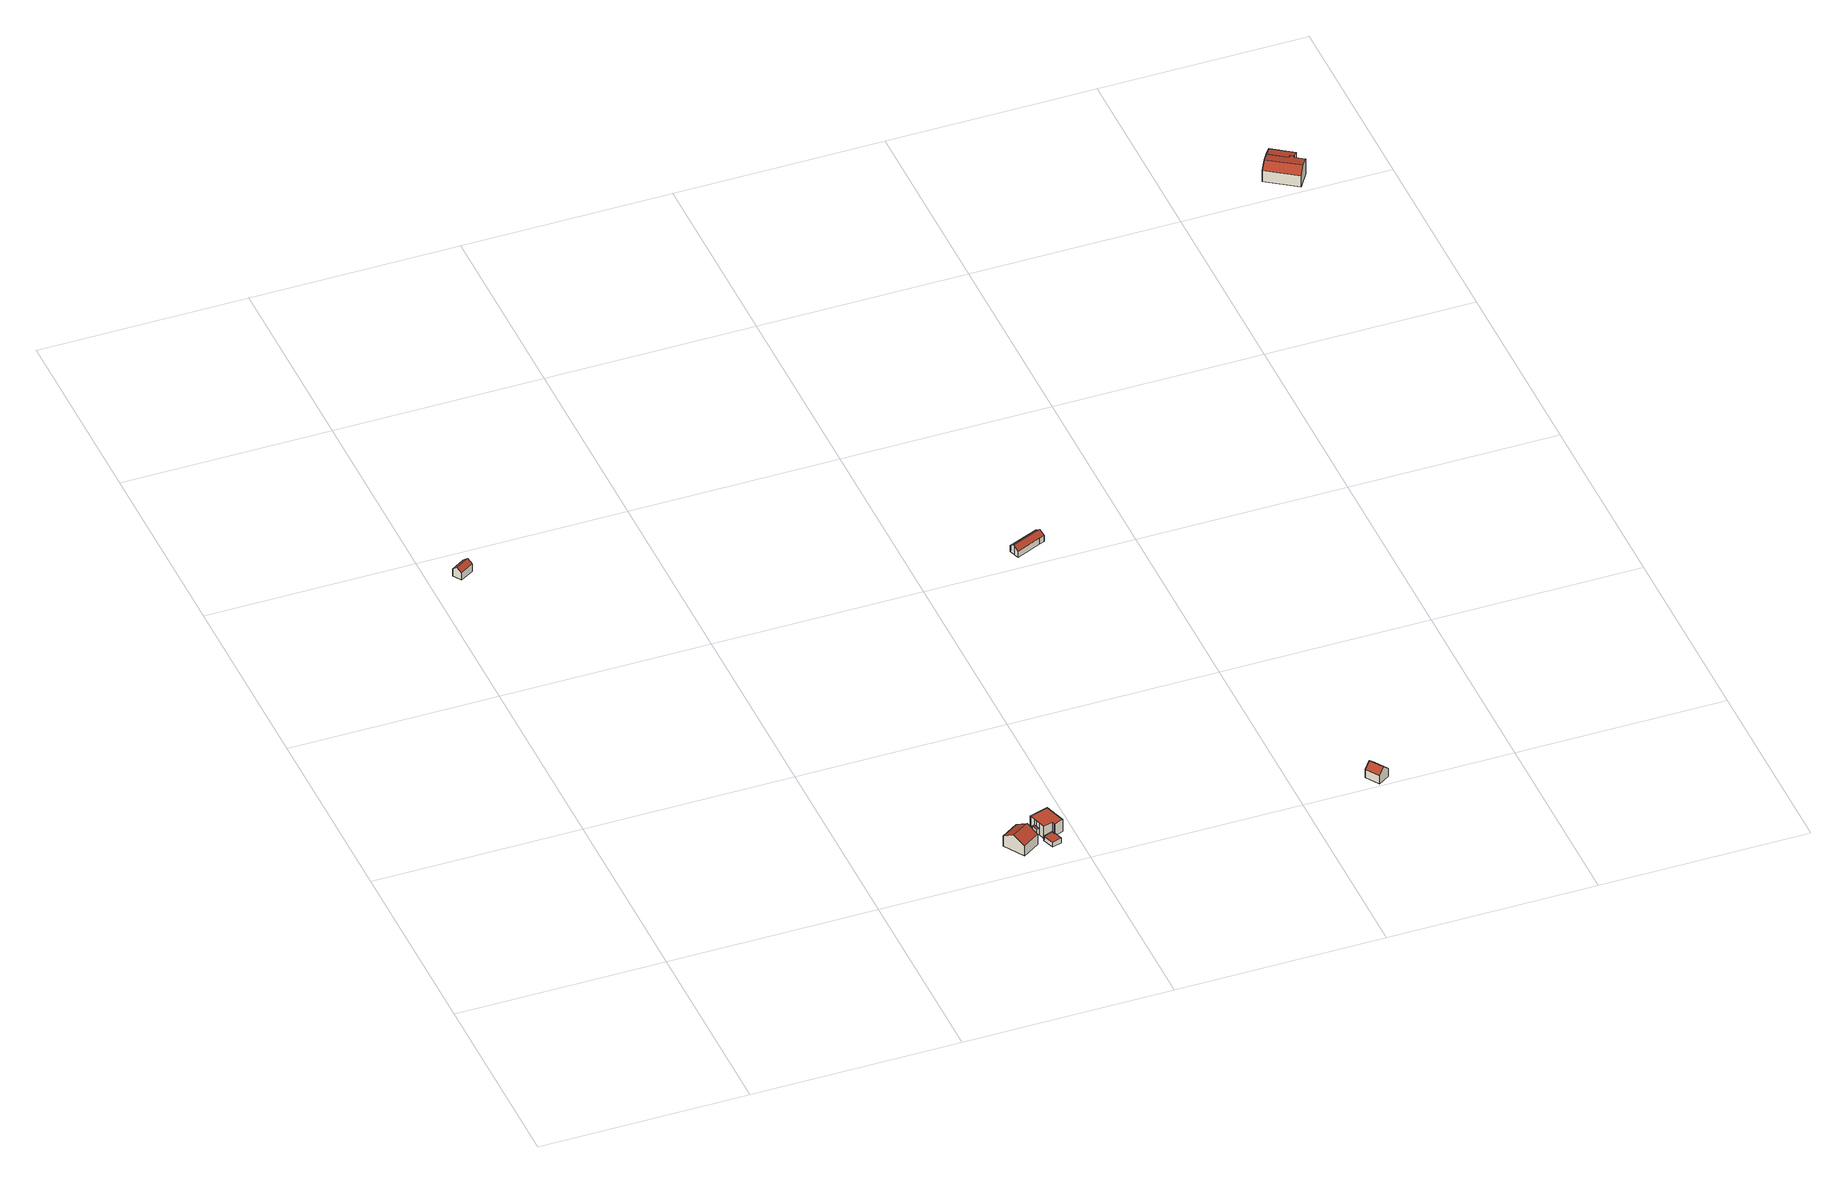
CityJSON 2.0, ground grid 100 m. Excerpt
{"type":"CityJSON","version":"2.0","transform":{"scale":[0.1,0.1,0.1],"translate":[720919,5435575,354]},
"CityObjects":{
"building1":{"type":"Building","attributes":{"Gemeindeschluessel":"09375181","HoeheDach":"385.345","HoeheGrund":"379.400","Methode":"1000","NiedrigsteTraufeDesGebaeudes":"383.539","Geometrietyp2DReferenz":"3000","measuredHeight":5.95,"function":"31001_1000","roofType":"3100"},"geometry":[{"type":"Solid","lod":"2","boundaries":[[[[0,1,2,3]],[[4,5,6,7]],[[6,5,1,0]],[[8,4,7,9]],[[8,2,1,5,4]],[[9,3,2,8]],[[7,6,0,3,9]]]],"semantics":{"surfaces":[{"type":"RoofSurface","Dachneigung":"54.265","Dachorientierung":"328.379","Flaeche":"24.051","Z_MAX":"5.945","Z_MAX_ASL":"385.345","Z_MIN":"4.147","Z_MIN_ASL":"383.547"},{"type":"WallSurface","Flaeche":"32.427","Z_MAX":"4.165","Z_MAX_ASL":"383.565","Z_MIN":"0.000","Z_MIN_ASL":"379.400"},{"type":"RoofSurface","Dachneigung":"54.262","Dachorientierung":"148.376","Flaeche":"23.978","Z_MAX":"5.945","Z_MAX_ASL":"385.345","Z_MIN":"4.139","Z_MIN_ASL":"383.539"},{"type":"GroundSurface","Flaeche":"38.985","Z_MAX":"0.000","Z_MAX_ASL":"379.400","Z_MIN":"0.000","Z_MIN_ASL":"379.400"},{"type":"WallSurface","Flaeche":"25.112","Z_MAX":"5.945","Z_MAX_ASL":"385.345","Z_MIN":"0.000","Z_MIN_ASL":"379.400"},{"type":"WallSurface","Flaeche":"32.400","Z_MAX":"4.147","Z_MAX_ASL":"383.547","Z_MIN":"0.000","Z_MIN_ASL":"379.400"},{"type":"WallSurface","Flaeche":"25.267","Z_MAX":"5.945","Z_MAX_ASL":"385.345","Z_MIN":"0.000","Z_MIN_ASL":"379.400"}],"values":[[0,1,2,3,4,5,6]]}}]},
"building2":{"type":"Building","attributes":{"Gemeindeschluessel":"09375181","HoeheDach":"372.720","HoeheGrund":"363.800","Methode":"2000","NiedrigsteTraufeDesGebaeudes":"369.288","Geometrietyp2DReferenz":"3000","measuredHeight":8.92,"function":"31001_1000","roofType":"3100","storeysAboveGround":1},"address":[{"Country":"Germany","Locality":"Pettendorf","ThoroughfareName":"Hinterberg 8"}],"geometry":[{"type":"Solid","lod":"2","boundaries":[[[[10,11,12,13]],[[13,12,14,15]],[[16,14,12,11,17]],[[18,15,14,16]],[[16,17,19,18]],[[17,11,10,19]],[[19,10,13,15,18]]]],"semantics":{"surfaces":[{"type":"RoofSurface","Dachneigung":"59.873","Dachorientierung":"147.399","Flaeche":"67.523","Z_MAX":"8.920","Z_MAX_ASL":"372.720","Z_MIN":"5.488","Z_MIN_ASL":"369.288"},{"type":"RoofSurface","Dachneigung":"59.866","Dachorientierung":"327.404","Flaeche":"67.502","Z_MAX":"8.920","Z_MAX_ASL":"372.720","Z_MIN":"5.509","Z_MIN_ASL":"369.309"},{"type":"WallSurface","Flaeche":"84.996","Z_MAX":"8.920","Z_MAX_ASL":"372.720","Z_MIN":"0.000","Z_MIN_ASL":"363.800"},{"type":"WallSurface","Flaeche":"54.775","Z_MAX":"5.509","Z_MAX_ASL":"369.309","Z_MIN":"0.000","Z_MIN_ASL":"363.800"},{"type":"GroundSurface","Flaeche":"116.779","Z_MAX":"0.000","Z_MAX_ASL":"363.800","Z_MIN":"0.000","Z_MIN_ASL":"363.800"},{"type":"WallSurface","Flaeche":"54.534","Z_MAX":"5.518","Z_MAX_ASL":"369.318","Z_MIN":"0.000","Z_MIN_ASL":"363.800"},{"type":"WallSurface","Flaeche":"84.722","Z_MAX":"8.920","Z_MAX_ASL":"372.720","Z_MIN":"0.000","Z_MIN_ASL":"363.800"}],"values":[[0,1,2,3,4,5,6]]}}]},
"building3":{"type":"Building","attributes":{"Gemeindeschluessel":"09375181","HoeheDach":"365.726","HoeheGrund":"362.753","Methode":"2000","NiedrigsteTraufeDesGebaeudes":"365.726","Geometrietyp2DReferenz":"3000","measuredHeight":2.97,"function":"51009_1610","roofType":"1000"},"geometry":[{"type":"Solid","lod":"2","boundaries":[[[[20,21,22,23]],[[24,25,26,27]],[[26,25,28,22,21]],[[27,26,21,20]],[[20,23,29,24,27]],[[29,28,25,24]],[[23,22,28,29]]]],"semantics":{"surfaces":[{"type":"WallSurface","Flaeche":"3.695","Z_MAX":"2.973","Z_MAX_ASL":"365.726","Z_MIN":"0.000","Z_MIN_ASL":"362.753"},{"type":"WallSurface","Flaeche":"3.686","Z_MAX":"2.973","Z_MAX_ASL":"365.726","Z_MIN":"0.000","Z_MIN_ASL":"362.753"},{"type":"RoofSurface","Dachneigung":"90.000","Dachorientierung":"-1.000","Flaeche":"4.142","Z_MAX":"2.973","Z_MAX_ASL":"365.726","Z_MIN":"2.973","Z_MIN_ASL":"365.726"},{"type":"WallSurface","Flaeche":"9.891","Z_MAX":"2.973","Z_MAX_ASL":"365.726","Z_MIN":"0.000","Z_MIN_ASL":"362.753"},{"type":"GroundSurface","Flaeche":"4.142","Z_MAX":"0.000","Z_MAX_ASL":"362.753","Z_MIN":"0.000","Z_MIN_ASL":"362.753"},{"type":"WallSurface","Flaeche":"5.049","Z_MAX":"2.973","Z_MAX_ASL":"365.726","Z_MIN":"0.000","Z_MIN_ASL":"362.753"},{"type":"WallSurface","Flaeche":"4.870","Z_MAX":"2.973","Z_MAX_ASL":"365.726","Z_MIN":"0.000","Z_MIN_ASL":"362.753"}],"values":[[0,1,2,3,4,5,6]]}}]},
"building4":{"type":"Building","attributes":{"Gemeindeschluessel":"09375181","HoeheDach":"363.773","HoeheGrund":"361.180","Methode":"1000","NiedrigsteTraufeDesGebaeudes":"363.773","Geometrietyp2DReferenz":"3000","measuredHeight":2.59,"function":"31001_2463","roofType":"1000","storeysAboveGround":1},"geometry":[{"type":"Solid","lod":"2","boundaries":[[[[30,31,32,33]],[[34,35,36,37]],[[37,36,31,30]],[[38,39,32,31,36,35]],[[34,37,30,33,40,41]],[[40,39,38,41]],[[41,38,35,34]],[[33,32,39,40]]]],"semantics":{"surfaces":[{"type":"WallSurface","Flaeche":"0.543","Z_MAX":"2.593","Z_MAX_ASL":"363.773","Z_MIN":"0.000","Z_MIN_ASL":"361.180"},{"type":"WallSurface","Flaeche":"12.032","Z_MAX":"2.593","Z_MAX_ASL":"363.773","Z_MIN":"0.000","Z_MIN_ASL":"361.180"},{"type":"WallSurface","Flaeche":"3.820","Z_MAX":"2.593","Z_MAX_ASL":"363.773","Z_MIN":"0.000","Z_MIN_ASL":"361.180"},{"type":"RoofSurface","Dachneigung":"90.000","Dachorientierung":"-1.000","Flaeche":"28.812","Z_MAX":"2.593","Z_MAX_ASL":"363.773","Z_MIN":"2.593","Z_MIN_ASL":"363.773"},{"type":"GroundSurface","Flaeche":"28.812","Z_MAX":"0.000","Z_MAX_ASL":"361.180","Z_MIN":"0.000","Z_MIN_ASL":"361.180"},{"type":"WallSurface","Flaeche":"12.517","Z_MAX":"2.593","Z_MAX_ASL":"363.773","Z_MIN":"0.000","Z_MIN_ASL":"361.180"},{"type":"WallSurface","Flaeche":"15.598","Z_MAX":"2.593","Z_MAX_ASL":"363.773","Z_MIN":"0.000","Z_MIN_ASL":"361.180"},{"type":"WallSurface","Flaeche":"11.790","Z_MAX":"2.593","Z_MAX_ASL":"363.773","Z_MIN":"0.000","Z_MIN_ASL":"361.180"}],"values":[[0,1,2,3,4,5,6,7]]}}]},
"building5":{"type":"Building","attributes":{"Gemeindeschluessel":"09375181","HoeheDach":"368.971","HoeheGrund":"362.330","Methode":"1000","NiedrigsteTraufeDesGebaeudes":"368.971","Geometrietyp2DReferenz":"3000","measuredHeight":6.64,"function":"31001_1000","roofType":"1000","storeysAboveGround":2},"address":[{"Country":"Germany","Locality":"Pettendorf","ThoroughfareName":"Hinterberg 11"}],"geometry":[{"type":"Solid","lod":"2","boundaries":[[[[42,43,44,45]],[[46,47,48,49]],[[50,51,52,53]],[[49,48,43,42]],[[54,55,56,57]],[[58,59,55,54]],[[53,52,47,46]],[[54,57,60,50,53,46,49,42,45,58]],[[57,56,61,60]],[[59,44,43,48,47,52,51,61,56,55]],[[45,44,59,58]],[[60,61,51,50]]]],"semantics":{"surfaces":[{"type":"WallSurface","Flaeche":"11.293","Z_MAX":"6.641","Z_MAX_ASL":"368.971","Z_MIN":"0.000","Z_MIN_ASL":"362.330"},{"type":"WallSurface","Flaeche":"30.815","Z_MAX":"6.641","Z_MAX_ASL":"368.971","Z_MIN":"0.000","Z_MIN_ASL":"362.330"},{"type":"WallSurface","Flaeche":"1.390","Z_MAX":"6.641","Z_MAX_ASL":"368.971","Z_MIN":"0.000","Z_MIN_ASL":"362.330"},{"type":"WallSurface","Flaeche":"23.225","Z_MAX":"6.641","Z_MAX_ASL":"368.971","Z_MIN":"0.000","Z_MIN_ASL":"362.330"},{"type":"WallSurface","Flaeche":"62.957","Z_MAX":"6.641","Z_MAX_ASL":"368.971","Z_MIN":"0.000","Z_MIN_ASL":"362.330"},{"type":"WallSurface","Flaeche":"17.501","Z_MAX":"6.641","Z_MAX_ASL":"368.971","Z_MIN":"0.000","Z_MIN_ASL":"362.330"},{"type":"WallSurface","Flaeche":"9.783","Z_MAX":"6.641","Z_MAX_ASL":"368.971","Z_MIN":"0.000","Z_MIN_ASL":"362.330"},{"type":"GroundSurface","Flaeche":"97.170","Z_MAX":"0.000","Z_MAX_ASL":"362.330","Z_MIN":"0.000","Z_MIN_ASL":"362.330"},{"type":"WallSurface","Flaeche":"72.906","Z_MAX":"6.641","Z_MAX_ASL":"368.971","Z_MIN":"0.000","Z_MIN_ASL":"362.330"},{"type":"RoofSurface","Dachneigung":"90.000","Dachorientierung":"-1.000","Flaeche":"97.170","Z_MAX":"6.641","Z_MAX_ASL":"368.971","Z_MIN":"6.641","Z_MIN_ASL":"368.971"},{"type":"WallSurface","Flaeche":"10.876","Z_MAX":"6.641","Z_MAX_ASL":"368.971","Z_MIN":"0.000","Z_MIN_ASL":"362.330"},{"type":"WallSurface","Flaeche":"30.833","Z_MAX":"6.641","Z_MAX_ASL":"368.971","Z_MIN":"0.000","Z_MIN_ASL":"362.330"}],"values":[[0,1,2,3,4,5,6,7,8,9,10,11]]}}]},
"building6":{"type":"Building","attributes":{"Gemeindeschluessel":"09375181","HoeheDach":"359.562","HoeheGrund":"354.314","Methode":"2000","NiedrigsteTraufeDesGebaeudes":"357.649","Geometrietyp2DReferenz":"3000","measuredHeight":5.25,"function":"31001_2000","roofType":"3100","storeysAboveGround":1},"geometry":[{"type":"Solid","lod":"2","boundaries":[[[[62,63,64,65,66,67]],[[68,69,70,71]],[[72,73,69,68]],[[74,75,73,72]],[[76,65,64,77]],[[75,67,66,70,69,73]],[[71,70,66,65,76]],[[77,64,63,78]],[[79,62,67,75,74]],[[78,63,62,79]],[[71,76,77,78,79,74,72,68]]]],"semantics":{"surfaces":[{"type":"RoofSurface","Dachneigung":"54.791","Dachorientierung":"156.835","Flaeche":"50.646","Z_MAX":"5.248","Z_MAX_ASL":"359.562","Z_MIN":"3.371","Z_MIN_ASL":"357.685"},{"type":"WallSurface","Flaeche":"8.508","Z_MAX":"3.435","Z_MAX_ASL":"357.749","Z_MIN":"0.000","Z_MIN_ASL":"354.314"},{"type":"WallSurface","Flaeche":"43.997","Z_MAX":"3.398","Z_MAX_ASL":"357.712","Z_MIN":"0.000","Z_MIN_ASL":"354.314"},{"type":"WallSurface","Flaeche":"11.532","Z_MAX":"5.232","Z_MAX_ASL":"359.546","Z_MIN":"0.000","Z_MIN_ASL":"354.314"},{"type":"WallSurface","Flaeche":"11.253","Z_MAX":"5.219","Z_MAX_ASL":"359.533","Z_MIN":"0.000","Z_MIN_ASL":"354.314"},{"type":"RoofSurface","Dachneigung":"54.791","Dachorientierung":"336.835","Flaeche":"50.738","Z_MAX":"5.248","Z_MAX_ASL":"359.562","Z_MIN":"3.335","Z_MIN_ASL":"357.649"},{"type":"WallSurface","Flaeche":"11.373","Z_MAX":"5.248","Z_MAX_ASL":"359.562","Z_MIN":"0.000","Z_MIN_ASL":"354.314"},{"type":"WallSurface","Flaeche":"8.440","Z_MAX":"3.408","Z_MAX_ASL":"357.722","Z_MIN":"0.000","Z_MIN_ASL":"354.314"},{"type":"WallSurface","Flaeche":"11.608","Z_MAX":"5.248","Z_MAX_ASL":"359.562","Z_MIN":"0.000","Z_MIN_ASL":"354.314"},{"type":"WallSurface","Flaeche":"44.983","Z_MAX":"3.408","Z_MAX_ASL":"357.722","Z_MIN":"0.000","Z_MIN_ASL":"354.314"},{"type":"GroundSurface","Flaeche":"82.836","Z_MAX":"0.000","Z_MAX_ASL":"354.314","Z_MIN":"0.000","Z_MIN_ASL":"354.314"}],"values":[[0,1,2,3,4,5,6,7,8,9,10]]}}]},
"building7":{"type":"Building","attributes":{"Gemeindeschluessel":"09375181","HoeheDach":"362.350","HoeheGrund":"355.030","Methode":"2000","NiedrigsteTraufeDesGebaeudes":"359.373","Geometrietyp2DReferenz":"3000","measuredHeight":7.32,"function":"31001_2000","roofType":"3100"},"geometry":[{"type":"Solid","lod":"2","boundaries":[[[[80,81,82,83,84]],[[84,83,85,86]],[[87,85,83,82]],[[86,85,87,88,89]],[[89,88,81,80]],[[88,87,82,81]],[[80,84,86,89]]]],"semantics":{"surfaces":[{"type":"WallSurface","Flaeche":"37.978","Z_MAX":"7.320","Z_MAX_ASL":"362.350","Z_MIN":"0.000","Z_MIN_ASL":"355.030"},{"type":"WallSurface","Flaeche":"35.444","Z_MAX":"4.415","Z_MAX_ASL":"359.445","Z_MIN":"0.000","Z_MIN_ASL":"355.030"},{"type":"RoofSurface","Dachneigung":"47.822","Dachorientierung":"57.597","Flaeche":"34.690","Z_MAX":"7.320","Z_MAX_ASL":"362.350","Z_MIN":"4.415","Z_MIN_ASL":"359.445"},{"type":"WallSurface","Flaeche":"37.928","Z_MAX":"7.320","Z_MAX_ASL":"362.350","Z_MIN":"0.000","Z_MIN_ASL":"355.030"},{"type":"WallSurface","Flaeche":"34.731","Z_MAX":"4.353","Z_MAX_ASL":"359.383","Z_MIN":"0.000","Z_MIN_ASL":"355.030"},{"type":"RoofSurface","Dachneigung":"47.828","Dachorientierung":"237.596","Flaeche":"35.405","Z_MAX":"7.320","Z_MAX_ASL":"362.350","Z_MIN":"4.343","Z_MIN_ASL":"359.373"},{"type":"GroundSurface","Flaeche":"51.948","Z_MAX":"0.000","Z_MAX_ASL":"355.030","Z_MIN":"0.000","Z_MIN_ASL":"355.030"}],"values":[[0,1,2,3,4,5,6]]}}]},
"building8":{"type":"Building","attributes":{"Gemeindeschluessel":"09375181","HoeheDach":"367.644","HoeheGrund":"358.670","Methode":"2000","NiedrigsteTraufeDesGebaeudes":"364.818","Geometrietyp2DReferenz":"3000","measuredHeight":8.97,"function":"31001_1000","roofType":"3100","storeysAboveGround":2},"address":[{"Country":"Germany","Locality":"Pettendorf","ThoroughfareName":"Föhrenstraße 9"}],"geometry":[{"type":"Solid","lod":"2","boundaries":[[[[90,91,92,93,94,95,96,97]],[[98,99,97,96,100]],[[101,102,99,98]],[[100,96,95,103]],[[104,91,90,102,101]],[[105,94,93,106]],[[102,90,97,99]],[[107,92,91,104]],[[98,100,103,105,106,107,104,101]],[[103,95,94,105]],[[106,93,92,107]]]],"semantics":{"surfaces":[{"type":"RoofSurface","Dachneigung":"85.385","Dachorientierung":"33.733","Flaeche":"83.939","Z_MAX":"8.974","Z_MAX_ASL":"367.644","Z_MIN":"8.496","Z_MIN_ASL":"367.166"},{"type":"WallSurface","Flaeche":"72.186","Z_MAX":"8.974","Z_MAX_ASL":"367.644","Z_MIN":"0.000","Z_MIN_ASL":"358.670"},{"type":"WallSurface","Flaeche":"107.987","Z_MAX":"6.148","Z_MAX_ASL":"364.818","Z_MIN":"0.000","Z_MIN_ASL":"358.670"},{"type":"WallSurface","Flaeche":"87.709","Z_MAX":"8.618","Z_MAX_ASL":"367.288","Z_MIN":"0.000","Z_MIN_ASL":"358.670"},{"type":"WallSurface","Flaeche":"75.495","Z_MAX":"8.974","Z_MAX_ASL":"367.644","Z_MIN":"0.000","Z_MIN_ASL":"358.670"},{"type":"WallSurface","Flaeche":"17.509","Z_MAX":"8.497","Z_MAX_ASL":"367.167","Z_MIN":"0.000","Z_MIN_ASL":"358.670"},{"type":"RoofSurface","Dachneigung":"56.669","Dachorientierung":"213.717","Flaeche":"90.307","Z_MAX":"8.974","Z_MAX_ASL":"367.644","Z_MIN":"6.148","Z_MIN_ASL":"364.818"},{"type":"WallSurface","Flaeche":"45.367","Z_MAX":"8.578","Z_MAX_ASL":"367.248","Z_MIN":"0.000","Z_MIN_ASL":"358.670"},{"type":"GroundSurface","Flaeche":"159.122","Z_MAX":"0.000","Z_MAX_ASL":"358.670","Z_MIN":"0.000","Z_MIN_ASL":"358.670"},{"type":"WallSurface","Flaeche":"12.962","Z_MAX":"8.618","Z_MAX_ASL":"367.288","Z_MIN":"0.000","Z_MIN_ASL":"358.670"},{"type":"WallSurface","Flaeche":"8.525","Z_MAX":"8.577","Z_MAX_ASL":"367.247","Z_MIN":"0.000","Z_MIN_ASL":"358.670"}],"values":[[0,1,2,3,4,5,6,7,8,9,10]]}}]},
"building9":{"type":"Building","attributes":{"Gemeindeschluessel":"09375181","HoeheDach":"367.276","HoeheGrund":"360.782","Methode":"2000","NiedrigsteTraufeDesGebaeudes":"366.904","Geometrietyp2DReferenz":"3000","measuredHeight":6.49,"function":"31001_2000","roofType":"1000","storeysAboveGround":2},"geometry":[{"type":"Solid","lod":"2","boundaries":[[[[108,109,110,111]],[[112,94,95,113]],[[113,95,96,114]],[[111,110,93,115]],[[114,108,111,115,112,113]],[[114,96,109,108]],[[95,94,93,110,109,96]],[[115,93,94,112]]]],"semantics":{"surfaces":[{"type":"WallSurface","Flaeche":"75.162","Z_MAX":"6.122","Z_MAX_ASL":"366.904","Z_MIN":"-0.002","Z_MIN_ASL":"360.780"},{"type":"WallSurface","Flaeche":"9.746","Z_MAX":"6.494","Z_MAX_ASL":"367.276","Z_MIN":"-0.002","Z_MIN_ASL":"360.780"},{"type":"WallSurface","Flaeche":"66.136","Z_MAX":"6.494","Z_MAX_ASL":"367.276","Z_MIN":"-0.002","Z_MIN_ASL":"360.780"},{"type":"WallSurface","Flaeche":"18.908","Z_MAX":"6.369","Z_MAX_ASL":"367.151","Z_MIN":"-0.002","Z_MIN_ASL":"360.780"},{"type":"GroundSurface","Flaeche":"52.577","Z_MAX":"-0.002","Z_MAX_ASL":"360.780","Z_MIN":"-0.002","Z_MIN_ASL":"360.780"},{"type":"WallSurface","Flaeche":"28.595","Z_MAX":"6.492","Z_MAX_ASL":"367.275","Z_MIN":"-0.002","Z_MIN_ASL":"360.780"},{"type":"RoofSurface","Dachneigung":"85.327","Dachorientierung":"34.208","Flaeche":"52.752","Z_MAX":"6.494","Z_MAX_ASL":"367.276","Z_MIN":"6.122","Z_MIN_ASL":"366.904"},{"type":"WallSurface","Flaeche":"13.131","Z_MAX":"6.370","Z_MAX_ASL":"367.152","Z_MIN":"-0.002","Z_MIN_ASL":"360.780"}],"values":[[0,1,2,3,4,5,6,7]]}}]}
},
"vertices":[
[17,2547,313],[84,2588,313],[71,2609,295],[4,2568,295],[97,2567,254],[97,2567,296],[31,2526,295],[31,2526,254],[71,2609,254],[4,2568,254],
[1691,5,153],[1775,58,153],[1744,108,187],[1660,55,187],[1713,158,153],[1629,104,153],[1713,158,98],[1775,58,98],[1629,104,98],[1691,5,98],
[1789,165,88],[1789,165,117],[1801,169,117],[1801,169,88],[1811,137,88],[1811,137,117],[1799,134,117],[1799,134,88],[1806,154,117],[1806,154,88],
[1870,104,72],[1870,104,98],[1872,105,98],[1872,105,72],[1821,104,72],[1821,104,98],[1866,118,98],[1866,118,72],[1840,47,98],[1886,61,98],[1886,61,72],[1840,47,72],
[1811,137,83],[1811,137,150],[1806,154,150],[1806,154,83],[1866,118,83],[1866,118,150],[1821,104,150],[1821,104,83],[1872,105,83],[1872,105,150],[1870,104,150],[1870,104,83],[1793,194,83],[1793,194,150],[1883,223,150],[1883,223,83],[1801,169,83],[1801,169,150],[1916,119,83],[1916,119,150],
[2476,2072,37],[2598,2125,37],[2621,2134,37],[2611,2158,55],[2611,2159,56],[2467,2097,56],[2578,2173,3],[2578,2173,37],[2601,2182,37],[2601,2182,3],[2458,2122,3],[2458,2122,36],[2467,2097,3],[2467,2097,55],[2611,2158,3],[2621,2134,3],[2598,2125,3],[2476,2072,3],
[3322,72,10],[3322,72,54],[3350,90,84],[3377,107,54],[3377,107,10],[3420,40,54],[3420,40,10],[3392,23,84],[3365,5,54],[3365,5,10],
[4585,4018,136],[4613,4058,132],[4569,4088,132],[4574,4096,132],[4557,4107,132],[4549,4095,133],[4464,4152,133],[4439,4115,136],[4415,4080,47],[4415,4080,108],[4464,4152,47],[4561,3982,47],[4561,3982,108],[4549,4095,47],[4613,4058,47],[4557,4107,47],[4574,4096,47],[4569,4088,47],
[4490,4190,68],[4490,4190,129],[4592,4121,129],[4592,4121,68],[4557,4107,68],[4549,4095,68],[4464,4152,68],[4574,4096,68]
]}
